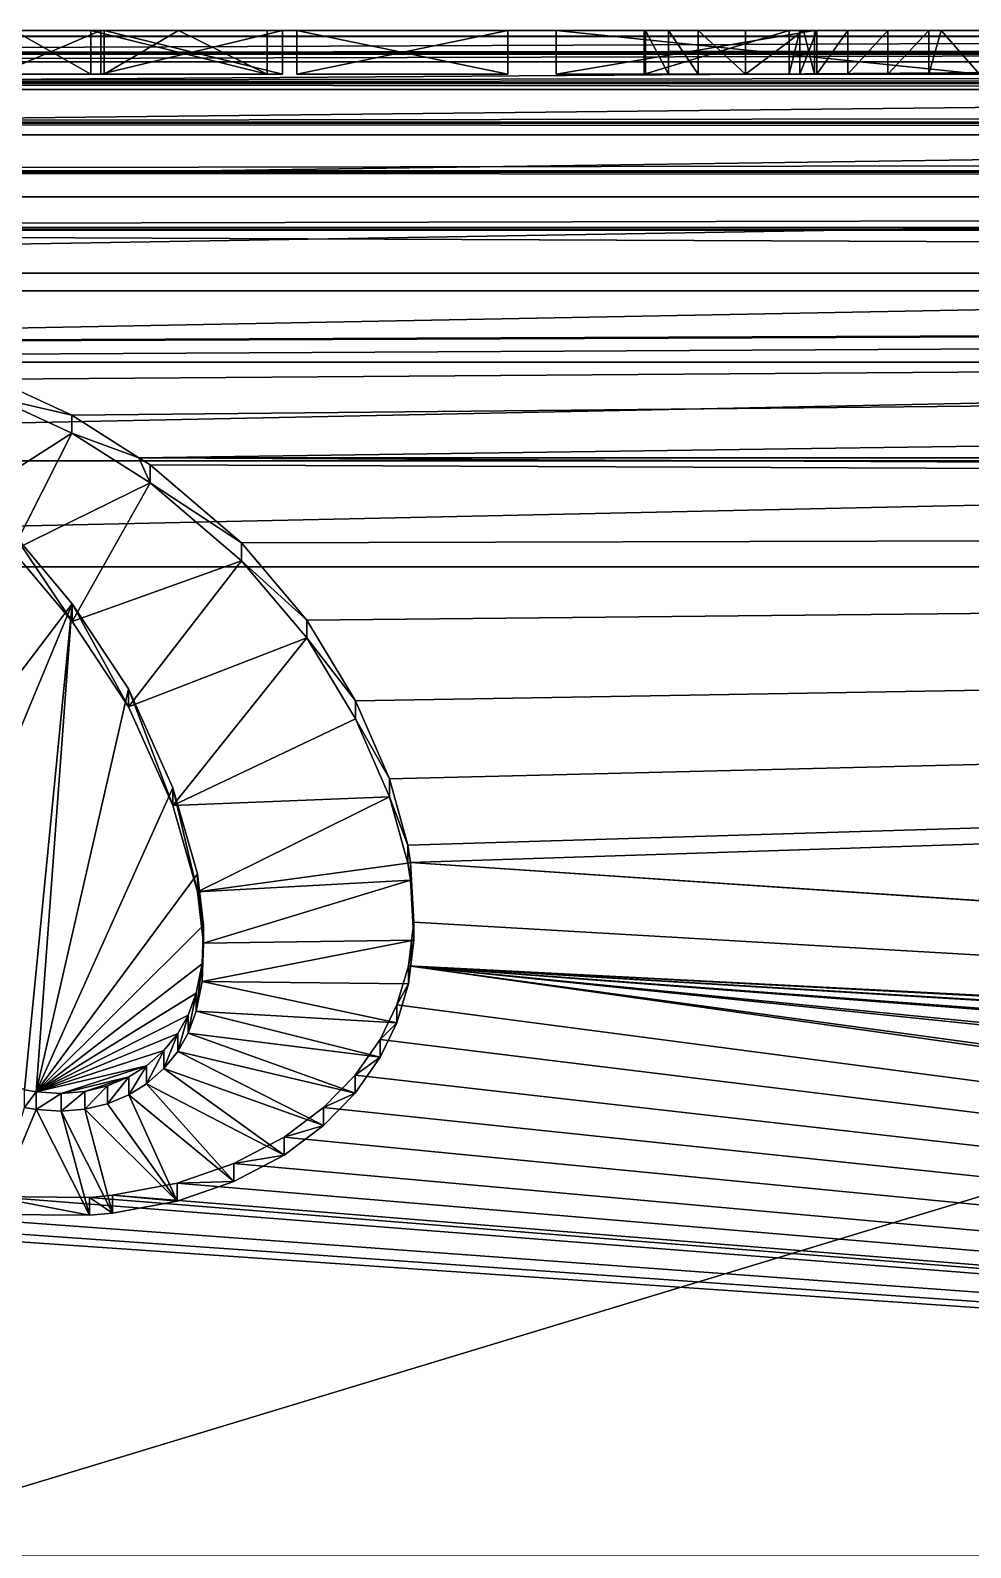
# Model space of a CAD drawing. Header units: metres. Extents: x 0 to 119, y 0 to 68.
# Drawn here: x 10.55 to 14.82, y 60.1 to 67 of the extents above; entities that cross this region are included whole.
import ezdxf

# ---------------------------------------------------------------- set-up
doc = ezdxf.new("R2010")
doc.units = ezdxf.units.M

msp = doc.modelspace()

# ---------------------------------------------------------------- linework, layer by layer
for points in [[(83.421097, 66.979347, 17.51034), (2.121098, 66.972885, 17.469748), (9.029355, 67, 17.797012)], [(83.421097, 66.970566, 17.470276), (2.121098, 66.972885, 17.469748), (83.421097, 66.979347, 17.51034)], [(83.421097, 66.970566, 17.470276), (2.121098, 66.972717, 17.467789), (2.121098, 66.972885, 17.469748)], [(2.121098, 66.892578, 17.151358), (2.121098, 66.972717, 17.467789), (83.421097, 66.970566, 17.470276)], [(83.421097, 66.917824, 17.229591), (2.121098, 66.892578, 17.151358), (83.421097, 66.970566, 17.470276)], [(21.378, 66.900002, 33.599998), (29.321098, 67, 33.5), (4.864197, 66.900002, 33.599998)], [(9.029355, 67, 33.5), (4.864197, 66.900002, 33.599998), (29.321098, 67, 33.5)], [(30.140114, 67, 19.16349), (30.357573, 67, 19.073416), (9.029355, 67, 17.797012)], [(11.623857, 67, 28.333239), (30.140114, 67, 19.16349), (9.029355, 67, 17.797012)], [(11.623857, 67, 28.333239), (9.029355, 67, 17.797012), (10.822873, 67, 28.333239)], [(10.822873, 67, 28.333239), (9.029355, 67, 17.797012), (9.992949, 67, 28.333239)], [(30.357573, 67, 19.073416), (30.586447, 67, 19.018467), (9.029355, 67, 17.797012)], [(9.029355, 67, 17.797012), (30.586447, 67, 19.018467), (30.821098, 67, 19)], [(9.029355, 67, 17.797012), (30.821098, 67, 19), (83.421097, 67, 17.797012)], [(13.339171, 67, 30.410288), (9.029355, 67, 33.5), (13.997875, 67, 30.410288)], [(13.997875, 67, 30.410288), (9.029355, 67, 33.5), (29.321098, 67, 33.5)], [(10.868348, 67, 30.410288), (9.92956, 67, 30.410288), (9.029355, 67, 33.5)], [(10.868348, 67, 30.410288), (9.029355, 67, 33.5), (11.693792, 67, 30.410288)], [(11.693792, 67, 30.410288), (9.029355, 67, 33.5), (13.339171, 67, 30.410288)], [(83.421097, 66.979347, 17.51034), (9.029355, 67, 17.797012), (83.421097, 67, 17.797012)], [(10.398779, 67, 29.742973), (9.92956, 67, 30.410288), (10.868348, 67, 30.410288)], [(10.822873, 67, 28.333239), (9.992949, 67, 28.333239), (10.471639, 67, 28.881525)], [(10.868348, 66.799995, 30.410288), (10.398779, 66.799995, 29.742973), (10.868348, 67, 30.410288)], [(10.868348, 67, 30.410288), (10.398779, 66.799995, 29.742973), (10.398779, 67, 29.742973)], [(10.471639, 67, 28.881525), (10.413594, 66.799995, 28.972132), (10.822873, 66.799995, 28.333239)], [(10.471639, 67, 28.881525), (10.822873, 66.799995, 28.333239), (10.822873, 67, 28.333239)], [(10.822873, 66.799995, 28.333239), (11.623857, 66.799995, 28.333239), (10.822873, 67, 28.333239)], [(10.822873, 67, 28.333239), (11.623857, 66.799995, 28.333239), (11.623857, 67, 28.333239)], [(11.693792, 66.799995, 30.410288), (10.868348, 66.799995, 30.410288), (11.693792, 67, 30.410288)], [(11.693792, 67, 30.410288), (10.868348, 66.799995, 30.410288), (10.868348, 67, 30.410288)], [(10.883849, 67, 29.339207), (11.693792, 67, 30.410288), (11.75856, 67, 29.876125)], [(10.883849, 67, 29.339207), (11.75856, 67, 29.876125), (11.22053, 67, 28.881525)], [(11.22053, 67, 28.881525), (11.623857, 66.799995, 28.333239), (10.883849, 66.799995, 29.339207)], [(11.22053, 67, 28.881525), (10.883849, 66.799995, 29.339207), (10.883849, 67, 29.339207)], [(10.883849, 66.799995, 29.339207), (11.693792, 66.799995, 30.410288), (10.883849, 67, 29.339207)], [(10.883849, 67, 29.339207), (11.693792, 66.799995, 30.410288), (11.693792, 67, 30.410288)], [(12.939196, 67, 28.820719), (11.623857, 67, 28.333239), (11.22053, 67, 28.881525)], [(12.939196, 67, 28.820719), (11.22053, 67, 28.881525), (14.063179, 67, 28.881525)], [(11.22053, 67, 28.881525), (11.75856, 67, 29.876125), (11.75856, 67, 29.429813)], [(11.22053, 67, 28.881525), (11.75856, 67, 29.429813), (14.063179, 67, 28.881525)], [(11.623857, 67, 28.333239), (11.623857, 66.799995, 28.333239), (11.22053, 67, 28.881525)], [(12.939196, 67, 28.333239), (11.623857, 67, 28.333239), (12.939196, 67, 28.820719)], [(12.939196, 67, 28.333239), (30.140114, 67, 19.16349), (11.623857, 67, 28.333239)], [(11.693792, 67, 30.410288), (13.339171, 67, 30.410288), (11.75856, 67, 29.876125)], [(14.063179, 67, 28.881525), (11.75856, 67, 29.429813), (12.718365, 67, 29.429813)], [(11.75856, 67, 29.876125), (13.339171, 67, 30.410288), (12.718365, 67, 29.876125)], [(11.75856, 66.799995, 29.876125), (11.75856, 66.799995, 29.429813), (11.75856, 67, 29.876125)], [(11.75856, 67, 29.876125), (11.75856, 66.799995, 29.429813), (11.75856, 67, 29.429813)], [(11.75856, 66.799995, 29.429813), (12.718365, 66.799995, 29.429813), (11.75856, 67, 29.429813)], [(11.75856, 67, 29.429813), (12.718365, 66.799995, 29.429813), (12.718365, 67, 29.429813)], [(12.718365, 66.799995, 29.876125), (11.75856, 66.799995, 29.876125), (12.718365, 67, 29.876125)], [(12.718365, 67, 29.876125), (11.75856, 66.799995, 29.876125), (11.75856, 67, 29.876125)], [(14.063179, 67, 28.881525), (12.718365, 67, 29.429813), (13.799911, 67, 29.201015)], [(13.339171, 67, 30.410288), (13.345312, 67, 30.371382), (12.718365, 67, 29.876125)], [(12.718365, 67, 29.876125), (13.345312, 67, 30.371382), (13.449039, 67, 29.91017)], [(12.718365, 67, 29.876125), (13.449039, 67, 29.91017), (12.718365, 67, 29.429813)], [(12.718365, 67, 29.429813), (13.449039, 67, 29.91017), (13.584463, 67, 29.557281)], [(12.718365, 67, 29.429813), (13.584463, 67, 29.557281), (13.799911, 67, 29.201015)], [(12.718365, 66.799995, 29.429813), (12.718365, 66.799995, 29.876125), (12.718365, 67, 29.429813)], [(12.718365, 67, 29.429813), (12.718365, 66.799995, 29.876125), (12.718365, 67, 29.876125)], [(14.063179, 67, 28.881525), (14.113285, 67, 28.820719), (12.939196, 67, 28.820719)], [(12.939196, 67, 28.333239), (14.867073, 67, 28.333239), (30.140114, 67, 19.16349)], [(14.113285, 66.799995, 28.820719), (12.939196, 66.799995, 28.820719), (14.113285, 67, 28.820719)], [(14.113285, 67, 28.820719), (12.939196, 66.799995, 28.820719), (12.939196, 67, 28.820719)], [(12.939196, 66.799995, 28.820719), (12.939196, 66.799995, 28.333239), (12.939196, 67, 28.820719)], [(12.939196, 67, 28.820719), (12.939196, 66.799995, 28.333239), (12.939196, 67, 28.333239)], [(12.939196, 66.799995, 28.333239), (14.867073, 66.799995, 28.333239), (12.939196, 67, 28.333239)], [(12.939196, 67, 28.333239), (14.867073, 66.799995, 28.333239), (14.867073, 67, 28.333239)], [(13.997875, 66.799995, 30.410288), (13.339171, 66.799995, 30.410288), (13.997875, 67, 30.410288)], [(13.997875, 67, 30.410288), (13.339171, 66.799995, 30.410288), (13.339171, 67, 30.410288)], [(13.345312, 66.799995, 30.371382), (13.345312, 67, 30.371382), (13.339171, 67, 30.410288)], [(13.345312, 66.799995, 30.371382), (13.339171, 67, 30.410288), (13.339171, 66.799995, 30.410288)], [(13.449039, 66.799995, 29.91017), (13.449039, 67, 29.91017), (13.345312, 67, 30.371382)], [(13.449039, 66.799995, 29.91017), (13.345312, 67, 30.371382), (13.345312, 66.799995, 30.371382)], [(13.584463, 66.799995, 29.557281), (13.584463, 67, 29.557281), (13.449039, 67, 29.91017)], [(13.584463, 66.799995, 29.557281), (13.449039, 67, 29.91017), (13.449039, 66.799995, 29.91017)], [(13.584463, 67, 29.557281), (13.584463, 66.799995, 29.557281), (13.799911, 66.799995, 29.201015)], [(13.799911, 66.799995, 29.201015), (13.799911, 67, 29.201015), (13.584463, 67, 29.557281)], [(14.113285, 66.799995, 28.820719), (14.063179, 67, 28.881525), (13.799911, 66.799995, 29.201015)], [(13.799911, 66.799995, 29.201015), (14.063179, 67, 28.881525), (13.799911, 67, 29.201015)], [(13.997875, 67, 30.410288), (29.321098, 67, 33.5), (14.045848, 67, 30.069244)], [(13.997875, 66.799995, 30.410288), (13.997875, 67, 30.410288), (14.045848, 67, 30.069244)], [(13.997875, 66.799995, 30.410288), (14.045848, 67, 30.069244), (14.045848, 66.799995, 30.069244)], [(14.045848, 67, 30.069244), (29.321098, 67, 33.5), (29.321098, 67, 28.881525)], [(14.045848, 67, 30.069244), (29.321098, 67, 28.881525), (14.12431, 67, 29.776907)], [(14.045848, 66.799995, 30.069244), (14.045848, 67, 30.069244), (14.12431, 67, 29.776907)], [(14.045848, 66.799995, 30.069244), (14.12431, 67, 29.776907), (14.12431, 66.799995, 29.776907)], [(14.113285, 66.799995, 28.820719), (14.113285, 67, 28.820719), (14.063179, 67, 28.881525)], [(14.12431, 67, 29.776907), (29.321098, 67, 28.881525), (14.68976, 67, 28.881525)], [(14.12431, 67, 29.776907), (14.68976, 67, 28.881525), (14.264138, 67, 29.448631)], [(14.12431, 66.799995, 29.776907), (14.12431, 67, 29.776907), (14.264138, 67, 29.448631)], [(14.12431, 66.799995, 29.776907), (14.264138, 67, 29.448631), (14.264138, 66.799995, 29.448631)], [(14.264138, 67, 29.448631), (14.68976, 67, 28.881525), (14.633335, 67, 28.932186)], [(14.264138, 67, 29.448631), (14.633335, 67, 28.932186), (14.447115, 67, 29.152138)], [(14.264138, 66.799995, 29.448631), (14.264138, 67, 29.448631), (14.447115, 67, 29.152138)], [(14.264138, 66.799995, 29.448631), (14.447115, 67, 29.152138), (14.447115, 66.799995, 29.152138)], [(14.447115, 66.799995, 29.152138), (14.447115, 67, 29.152138), (14.633335, 67, 28.932186)], [(14.447115, 66.799995, 29.152138), (14.633335, 67, 28.932186), (14.633335, 66.799995, 28.932186)], [(14.633335, 66.799995, 28.932186), (14.633335, 67, 28.932186), (14.68976, 67, 28.881525)], [(14.633335, 66.799995, 28.932186), (14.68976, 67, 28.881525), (14.86367, 66.799995, 28.725389)], [(14.68976, 67, 28.881525), (29.321098, 67, 28.881525), (14.86367, 67, 28.725389)], [(14.86367, 66.799995, 28.725389), (14.68976, 67, 28.881525), (14.86367, 67, 28.725389)], [(83.421097, 66.888939, 17.152763), (2.121098, 66.892578, 17.151358), (83.421097, 66.917824, 17.229591)], [(83.421097, 66.888939, 17.152763), (2.121098, 66.891609, 17.147547), (2.121098, 66.892578, 17.151358)], [(2.121098, 66.761261, 16.850426), (2.121098, 66.891609, 17.147547), (83.421097, 66.888939, 17.152763)], [(83.421097, 66.816689, 16.960558), (2.121098, 66.761261, 16.850426), (83.421097, 66.888939, 17.152763)], [(4.360739, 66.857452, 44), (21.881458, 66.857452, 44), (21.378, 66.900002, 44)], [(4.360739, 66.857452, 44), (21.378, 66.900002, 44), (4.864197, 66.900002, 44)], [(21.378, 66.900002, 33.599998), (4.864197, 66.900002, 33.599998), (21.378, 66.900002, 44)], [(21.378, 66.900002, 44), (4.864197, 66.900002, 33.599998), (4.864197, 66.900002, 44)], [(83.421097, 66.757271, 16.852674), (2.121098, 66.761261, 16.850426), (83.421097, 66.816689, 16.960558)], [(3.871564, 66.731018, 44), (22.370634, 66.731018, 44), (21.881458, 66.857452, 44)], [(3.871564, 66.731018, 44), (21.881458, 66.857452, 44), (4.360739, 66.857452, 44)], [(10.868348, 66.799995, 30.410288), (10.883849, 66.799995, 29.339207), (10.398779, 66.799995, 29.742973)], [(10.413594, 66.799995, 28.972132), (10.398779, 66.799995, 29.742973), (10.883849, 66.799995, 29.339207)], [(10.413594, 66.799995, 28.972132), (10.883849, 66.799995, 29.339207), (10.822873, 66.799995, 28.333239)], [(10.822873, 66.799995, 28.333239), (10.883849, 66.799995, 29.339207), (11.623857, 66.799995, 28.333239)], [(11.693792, 66.799995, 30.410288), (10.883849, 66.799995, 29.339207), (10.868348, 66.799995, 30.410288)], [(12.718365, 66.799995, 29.876125), (12.718365, 66.799995, 29.429813), (11.75856, 66.799995, 29.876125)], [(11.75856, 66.799995, 29.876125), (12.718365, 66.799995, 29.429813), (11.75856, 66.799995, 29.429813)], [(12.939196, 66.799995, 28.333239), (12.939196, 66.799995, 28.820719), (14.867073, 66.799995, 28.333239)], [(14.867073, 66.799995, 28.333239), (12.939196, 66.799995, 28.820719), (14.113285, 66.799995, 28.820719)], [(13.339171, 66.799995, 30.410288), (13.997875, 66.799995, 30.410288), (13.345312, 66.799995, 30.371382)], [(13.345312, 66.799995, 30.371382), (13.997875, 66.799995, 30.410288), (14.045848, 66.799995, 30.069244)], [(14.045848, 66.799995, 30.069244), (13.449039, 66.799995, 29.91017), (13.345312, 66.799995, 30.371382)], [(14.045848, 66.799995, 30.069244), (13.584463, 66.799995, 29.557281), (13.449039, 66.799995, 29.91017)], [(14.12431, 66.799995, 29.776907), (13.799911, 66.799995, 29.201015), (13.584463, 66.799995, 29.557281)], [(14.12431, 66.799995, 29.776907), (13.584463, 66.799995, 29.557281), (14.045848, 66.799995, 30.069244)], [(14.113285, 66.799995, 28.820719), (13.799911, 66.799995, 29.201015), (14.264138, 66.799995, 29.448631)], [(14.264138, 66.799995, 29.448631), (13.799911, 66.799995, 29.201015), (14.12431, 66.799995, 29.776907)], [(14.264138, 66.799995, 29.448631), (14.447115, 66.799995, 29.152138), (14.113285, 66.799995, 28.820719)], [(14.113285, 66.799995, 28.820719), (14.447115, 66.799995, 29.152138), (14.633335, 66.799995, 28.932186)], [(14.113285, 66.799995, 28.820719), (14.633335, 66.799995, 28.932186), (14.867073, 66.799995, 28.333239)], [(14.867073, 66.799995, 28.333239), (14.633335, 66.799995, 28.932186), (14.86367, 66.799995, 28.725389)], [(83.421097, 66.757271, 16.852674), (2.121098, 66.758896, 16.845026), (2.121098, 66.761261, 16.850426)], [(83.421097, 66.678032, 16.708799), (2.121098, 66.582497, 16.575058), (2.121098, 66.758896, 16.845026)], [(83.421097, 66.678032, 16.708799), (2.121098, 66.758896, 16.845026), (83.421097, 66.757271, 16.852674)], [(3.410541, 66.524292, 44), (22.831656, 66.524292, 44), (22.370634, 66.731018, 44)], [(3.410541, 66.524292, 44), (22.370634, 66.731018, 44), (3.871564, 66.731018, 44)], [(83.421097, 66.578995, 16.577765), (2.121098, 66.582497, 16.575058), (83.421097, 66.678032, 16.708799)], [(83.421097, 66.578995, 16.577765), (2.121098, 66.578194, 16.568474), (2.121098, 66.582497, 16.575058)], [(83.421097, 66.504723, 16.479513), (2.121098, 66.578194, 16.568474), (83.421097, 66.578995, 16.577765)], [(83.421097, 66.504723, 16.479513), (2.121098, 66.361092, 16.332676), (2.121098, 66.578194, 16.568474)], [(2.990749, 66.243118, 44), (23.251446, 66.243118, 44), (22.831656, 66.524292, 44)], [(2.990749, 66.243118, 44), (22.831656, 66.524292, 44), (3.410541, 66.524292, 44)], [(83.421097, 66.358711, 16.33514), (2.121098, 66.361092, 16.332676), (83.421097, 66.504723, 16.479513)], [(83.421097, 66.358711, 16.33514), (2.121098, 66.354431, 16.325443), (2.121098, 66.361092, 16.332676)], [(83.421097, 66.300339, 16.277435), (2.121098, 66.354431, 16.325443), (83.421097, 66.358711, 16.33514)], [(83.421097, 66.300339, 16.277435), (2.121098, 66.103027, 16.129808), (2.121098, 66.354431, 16.325443)], [(83.421097, 66.102104, 16.131102), (2.121098, 66.103027, 16.129808), (83.421097, 66.300339, 16.277435)], [(2.624098, 65.895485, 44), (23.618097, 65.895485, 44), (23.251446, 66.243118, 44)], [(2.624098, 65.895485, 44), (23.251446, 66.243118, 44), (2.990749, 66.243118, 44)], [(83.421097, 66.102104, 16.131102), (2.121098, 66.093719, 16.122562), (2.121098, 66.103027, 16.129808)], [(83.421097, 66.069107, 16.106743), (2.121098, 66.093719, 16.122562), (83.421097, 66.102104, 16.131102)], [(66.429298, 65.815788, 15.970955), (2.121098, 65.815788, 15.970955), (2.121098, 66.093719, 16.122562)], [(83.421097, 66.069107, 16.106743), (66.429298, 65.815788, 15.970955), (2.121098, 66.093719, 16.122562)], [(2.32099, 65.491249, 44), (23.921209, 65.491249, 44), (23.618097, 65.895485, 44)], [(2.32099, 65.491249, 44), (23.618097, 65.895485, 44), (2.624098, 65.895485, 44)], [(66.429298, 65.815788, 15.970955), (9.465281, 65.589226, 15.869737), (2.121098, 65.815788, 15.970955)], [(66.429298, 65.815788, 15.970955), (9.596497, 65.584343, 15.867554), (9.465281, 65.589226, 15.869737)], [(10.008261, 65.525642, 15.841333), (9.596497, 65.584343, 15.867554), (66.429298, 65.815788, 15.970955)], [(10.381434, 65.413834, 15.791383), (10.008261, 65.525642, 15.841333), (66.429298, 65.815788, 15.970955)], [(66.429298, 65.815788, 15.970955), (10.735929, 65.249786, 15.718093), (10.381434, 65.413834, 15.791383)], [(66.429298, 65.815788, 15.970955), (11.040807, 65.056313, 15.631657), (10.735929, 65.249786, 15.718093)], [(66.429298, 65.056313, 15.631657), (11.040807, 65.056313, 15.631657), (66.429298, 65.815788, 15.970955)], [(2.090014, 65.041885, 44), (24.152184, 65.041885, 44), (23.921209, 65.491249, 44)], [(2.090014, 65.041885, 44), (23.921209, 65.491249, 44), (2.32099, 65.491249, 44)], [(10.735929, 65.249786, 15.718093), (10.381434, 65.332253, 15.973989), (10.381434, 65.413834, 15.791383)], [(10.235399, 64.848366, 15.757807), (10.381434, 65.332253, 15.973989), (10.735929, 65.168213, 15.900698)], [(10.735929, 65.249786, 15.718093), (10.735929, 65.168213, 15.900698), (10.381434, 65.332253, 15.973989)], [(11.040807, 65.056313, 15.631657), (10.735929, 65.168213, 15.900698), (10.735929, 65.249786, 15.718093)], [(10.235399, 64.848366, 15.757807), (10.735929, 65.168213, 15.900698), (10.467052, 64.634651, 15.662334)], [(10.467052, 64.634651, 15.662334), (10.735929, 65.168213, 15.900698), (11.092014, 64.94223, 15.799746)], [(11.040807, 65.056313, 15.631657), (11.092014, 64.94223, 15.799746), (10.735929, 65.168213, 15.900698)], [(1.937728, 64.560127, 44), (24.30447, 64.560127, 44), (24.152184, 65.041885, 44)], [(1.937728, 64.560127, 44), (24.152184, 65.041885, 44), (2.090014, 65.041885, 44)], [(11.040807, 65.056313, 15.631657), (61.574043, 64.803192, 15.518578), (11.092014, 65.023819, 15.617141)], [(66.429298, 65.056313, 15.631657), (61.574043, 64.803192, 15.518578), (11.040807, 65.056313, 15.631657)], [(11.092014, 65.023819, 15.617141), (11.092014, 64.94223, 15.799746), (11.040807, 65.056313, 15.631657)], [(11.092014, 65.023819, 15.617141), (61.574043, 64.803192, 15.518578), (11.508127, 64.669487, 15.458845)], [(11.092014, 64.94223, 15.799746), (11.092014, 65.023819, 15.617141), (11.508127, 64.669487, 15.458845)], [(10.467052, 64.634651, 15.662334), (11.092014, 64.94223, 15.799746), (10.737859, 64.310783, 15.517645)], [(10.737859, 64.310783, 15.517645), (11.092014, 64.94223, 15.799746), (11.508127, 64.587906, 15.641451)], [(11.092014, 64.94223, 15.799746), (11.508127, 64.669487, 15.458845), (11.508127, 64.587906, 15.641451)], [(61.574043, 64.803192, 15.518578), (11.804089, 64.318237, 15.301926), (11.508127, 64.669487, 15.458845)], [(61.574043, 64.803192, 15.518578), (12.025978, 63.950264, 15.137533), (11.804089, 64.318237, 15.301926)], [(12.180837, 63.595631, 14.979101), (12.025978, 63.950264, 15.137533), (61.574043, 64.803192, 15.518578)], [(12.264416, 63.293896, 14.844301), (12.180837, 63.595631, 14.979101), (61.574043, 64.803192, 15.518578)], [(12.264416, 63.293896, 14.844301), (61.574043, 64.803192, 15.518578), (12.276782, 63.216114, 14.80955)], [(12.276782, 63.216114, 14.80955), (61.574043, 64.803192, 15.518578), (41.998653, 61.216206, 13.916095)], [(10.737859, 64.392357, 15.335039), (9.520538, 62.788456, 14.618497), (10.467052, 64.716232, 15.479728)], [(10.737859, 64.310783, 15.517645), (10.737859, 64.392357, 15.335039), (10.467052, 64.716232, 15.479728)], [(10.737859, 64.310783, 15.517645), (10.467052, 64.716232, 15.479728), (10.467052, 64.634651, 15.662334)], [(11.508127, 64.587906, 15.641451), (11.508127, 64.669487, 15.458845), (11.804089, 64.318237, 15.301926)], [(0.294629, 57.27597, 44), (25.947569, 57.27597, 44), (24.30447, 64.560127, 44)], [(0.294629, 57.27597, 44), (24.30447, 64.560127, 44), (1.937728, 64.560127, 44)], [(10.737859, 64.310783, 15.517645), (11.508127, 64.587906, 15.641451), (10.993052, 63.924023, 15.344862)], [(10.993052, 63.924023, 15.344862), (11.508127, 64.587906, 15.641451), (11.804089, 64.236664, 15.484531)], [(11.508127, 64.587906, 15.641451), (11.804089, 64.318237, 15.301926), (11.804089, 64.236664, 15.484531)], [(10.737859, 64.392357, 15.335039), (9.933769, 62.45821, 14.470958), (9.520538, 62.788456, 14.618497)], [(10.521505, 62.182034, 14.347578), (9.933769, 62.45821, 14.470958), (10.737859, 64.392357, 15.335039)], [(10.521505, 62.182034, 14.347578), (10.737859, 64.392357, 15.335039), (10.573428, 62.173096, 14.343585)], [(10.573428, 62.173096, 14.343585), (10.737859, 64.392357, 15.335039), (10.993052, 64.005608, 15.162256)], [(10.993052, 63.924023, 15.344862), (10.993052, 64.005608, 15.162256), (10.737859, 64.392357, 15.335039)], [(10.993052, 63.924023, 15.344862), (10.737859, 64.392357, 15.335039), (10.737859, 64.310783, 15.517645)], [(11.804089, 64.236664, 15.484531), (11.804089, 64.318237, 15.301926), (12.025978, 63.950264, 15.137533)], [(10.993052, 63.924023, 15.344862), (11.804089, 64.236664, 15.484531), (11.196054, 63.473927, 15.143781)], [(11.196054, 63.473927, 15.143781), (11.804089, 64.236664, 15.484531), (12.025978, 63.868687, 15.320138)], [(11.804089, 64.236664, 15.484531), (12.025978, 63.950264, 15.137533), (12.025978, 63.868687, 15.320138)], [(10.573428, 62.173096, 14.343585), (10.993052, 64.005608, 15.162256), (11.196054, 63.555508, 14.961176)], [(11.196054, 63.473927, 15.143781), (11.196054, 63.555508, 14.961176), (10.993052, 64.005608, 15.162256)], [(11.196054, 63.473927, 15.143781), (10.993052, 64.005608, 15.162256), (10.993052, 63.924023, 15.344862)], [(12.025978, 63.868687, 15.320138), (12.025978, 63.950264, 15.137533), (12.180837, 63.595631, 14.979101)], [(11.196054, 63.473927, 15.143781), (12.025978, 63.868687, 15.320138), (12.180837, 63.514053, 15.161707)], [(12.025978, 63.868687, 15.320138), (12.180837, 63.595631, 14.979101), (12.180837, 63.514053, 15.161707)], [(11.196054, 63.555508, 14.961176), (11.307627, 63.163361, 14.785986), (10.573428, 62.173096, 14.343585)], [(11.307627, 63.081787, 14.968593), (11.307627, 63.163361, 14.785986), (11.196054, 63.555508, 14.961176)], [(11.307627, 63.081787, 14.968593), (11.196054, 63.555508, 14.961176), (11.196054, 63.473927, 15.143781)], [(12.180837, 63.514053, 15.161707), (12.180837, 63.595631, 14.979101), (12.264416, 63.293896, 14.844301)], [(12.180837, 63.514053, 15.161707), (11.307627, 63.081787, 14.968593), (11.196054, 63.473927, 15.143781)], [(12.180837, 63.514053, 15.161707), (12.264416, 63.212315, 15.026907), (11.307627, 63.081787, 14.968593)], [(12.180837, 63.514053, 15.161707), (12.264416, 63.293896, 14.844301), (12.264416, 63.212315, 15.026907)], [(12.264416, 63.212315, 15.026907), (12.264416, 63.293896, 14.844301), (12.276782, 63.216114, 14.80955)], [(11.307627, 63.081787, 14.968593), (12.264416, 63.212315, 15.026907), (12.276782, 63.134529, 14.992156)], [(12.264416, 63.212315, 15.026907), (12.276782, 63.216114, 14.80955), (12.276782, 63.134529, 14.992156)], [(12.276782, 63.216114, 14.80955), (41.998653, 61.216206, 13.916095), (12.291273, 62.944427, 14.688175)], [(12.276782, 63.134529, 14.992156), (12.276782, 63.216114, 14.80955), (12.291273, 62.944427, 14.688175)], [(10.573428, 62.173096, 14.343585), (11.307627, 63.163361, 14.785986), (11.335429, 62.930748, 14.682065)], [(11.335429, 62.849163, 14.86467), (11.335429, 62.930748, 14.682065), (11.307627, 63.163361, 14.785986)], [(11.335429, 62.849163, 14.86467), (11.307627, 63.163361, 14.785986), (11.307627, 63.081787, 14.968593)], [(11.307627, 63.081787, 14.968593), (12.276782, 63.134529, 14.992156), (11.335429, 62.849163, 14.86467)], [(11.335429, 62.849163, 14.86467), (12.276782, 63.134529, 14.992156), (12.291273, 62.862843, 14.870782)], [(12.276782, 63.134529, 14.992156), (12.291273, 62.944427, 14.688175), (12.291273, 62.862843, 14.870782)], [(12.291273, 62.944427, 14.688175), (41.945335, 61.218307, 13.917033), (12.26737, 62.744759, 14.598976)], [(12.291273, 62.862843, 14.870782), (12.291273, 62.944427, 14.688175), (12.26737, 62.744759, 14.598976)], [(12.291273, 62.944427, 14.688175), (41.998653, 61.216206, 13.916095), (41.945335, 61.218307, 13.917033)], [(10.573428, 62.173096, 14.343585), (11.335429, 62.930748, 14.682065), (11.328835, 62.755241, 14.603659)], [(11.328835, 62.673664, 14.786263), (11.328835, 62.755241, 14.603659), (11.335429, 62.930748, 14.682065)], [(11.328835, 62.673664, 14.786263), (11.335429, 62.930748, 14.682065), (11.335429, 62.849163, 14.86467)], [(11.335429, 62.849163, 14.86467), (12.291273, 62.862843, 14.870782), (11.328835, 62.673664, 14.786263)], [(11.328835, 62.673664, 14.786263), (12.291273, 62.862843, 14.870782), (12.26737, 62.663181, 14.781582)], [(12.291273, 62.862843, 14.870782), (12.26737, 62.744759, 14.598976), (12.26737, 62.663181, 14.781582)], [(11.328835, 62.755241, 14.603659), (11.301666, 62.620468, 14.543448), (10.573428, 62.173096, 14.343585)], [(11.301666, 62.538891, 14.726055), (11.301666, 62.620468, 14.543448), (11.328835, 62.755241, 14.603659)], [(11.301666, 62.538891, 14.726055), (11.328835, 62.755241, 14.603659), (11.328835, 62.673664, 14.786263)], [(31.289429, 60.060982, 13.4), (12.214313, 62.567749, 14.519897), (12.26737, 62.744759, 14.598976)], [(12.26737, 62.663181, 14.781582), (12.26737, 62.744759, 14.598976), (12.214313, 62.567749, 14.519897)], [(39.771214, 61.296406, 13.951925), (37.754204, 61.231323, 13.922849), (12.26737, 62.744759, 14.598976)], [(12.26737, 62.744759, 14.598976), (37.754204, 61.231323, 13.922849), (37.597332, 61.214966, 13.915542)], [(37.597332, 61.214966, 13.915542), (35.642056, 61.011086, 13.824459), (12.26737, 62.744759, 14.598976)], [(12.26737, 62.744759, 14.598976), (35.642056, 61.011086, 13.824459), (35.435375, 60.97443, 13.808083)], [(12.26737, 62.744759, 14.598976), (35.435375, 60.97443, 13.808083), (33.551083, 60.64024, 13.658782)], [(33.551083, 60.64024, 13.658782), (33.296959, 60.576115, 13.630135), (12.26737, 62.744759, 14.598976)], [(12.26737, 62.744759, 14.598976), (33.296959, 60.576115, 13.630135), (31.492022, 60.120674, 13.426668)], [(12.26737, 62.744759, 14.598976), (31.492022, 60.120674, 13.426668), (31.289429, 60.060982, 13.4)], [(12.26737, 62.744759, 14.598976), (41.945335, 61.218307, 13.917033), (39.876701, 61.299812, 13.953446)], [(12.26737, 62.744759, 14.598976), (39.876701, 61.299812, 13.953446), (39.771214, 61.296406, 13.951925)], [(12.214313, 62.486172, 14.702502), (11.301666, 62.538891, 14.726055), (11.328835, 62.673664, 14.786263)], [(11.328835, 62.673664, 14.786263), (12.26737, 62.663181, 14.781582), (12.214313, 62.486172, 14.702502)], [(12.26737, 62.663181, 14.781582), (12.214313, 62.567749, 14.519897), (12.214313, 62.486172, 14.702502)], [(10.573428, 62.173096, 14.343585), (11.301666, 62.620468, 14.543448), (11.2653, 62.521435, 14.499204)], [(11.2653, 62.43985, 14.681809), (11.2653, 62.521435, 14.499204), (11.301666, 62.620468, 14.543448)], [(11.2653, 62.43985, 14.681809), (11.301666, 62.620468, 14.543448), (11.301666, 62.538891, 14.726055)], [(10.573428, 62.173096, 14.343585), (11.2653, 62.521435, 14.499204), (11.218339, 62.438129, 14.461987)], [(11.218339, 62.356552, 14.644594), (11.218339, 62.438129, 14.461987), (11.2653, 62.521435, 14.499204)], [(11.218339, 62.356552, 14.644594), (11.2653, 62.521435, 14.499204), (11.2653, 62.43985, 14.681809)], [(12.138288, 62.329445, 14.632485), (11.2653, 62.43985, 14.681809), (11.301666, 62.538891, 14.726055)], [(12.138288, 62.329445, 14.632485), (11.301666, 62.538891, 14.726055), (12.214313, 62.486172, 14.702502)], [(31.289429, 60.060982, 13.4), (12.138288, 62.411026, 14.44988), (12.214313, 62.567749, 14.519897)], [(12.214313, 62.486172, 14.702502), (12.214313, 62.567749, 14.519897), (12.138288, 62.411026, 14.44988)], [(12.214313, 62.486172, 14.702502), (12.138288, 62.411026, 14.44988), (12.138288, 62.329445, 14.632485)], [(11.154857, 62.360218, 14.427181), (10.573428, 62.173096, 14.343585), (11.218339, 62.438129, 14.461987)], [(11.154857, 62.278641, 14.609788), (11.154857, 62.360218, 14.427181), (11.218339, 62.438129, 14.461987)], [(11.154857, 62.278641, 14.609788), (11.218339, 62.438129, 14.461987), (11.218339, 62.356552, 14.644594)], [(12.025165, 62.167057, 14.559937), (11.218339, 62.356552, 14.644594), (11.2653, 62.43985, 14.681809)], [(12.025165, 62.167057, 14.559937), (11.2653, 62.43985, 14.681809), (12.138288, 62.329445, 14.632485)], [(12.025165, 62.248634, 14.377333), (12.138288, 62.411026, 14.44988), (31.289429, 60.060982, 13.4)], [(12.138288, 62.329445, 14.632485), (12.138288, 62.411026, 14.44988), (12.025165, 62.248634, 14.377333)], [(11.075556, 62.290905, 14.396214), (10.573428, 62.173096, 14.343585), (11.154857, 62.360218, 14.427181)], [(11.075556, 62.209324, 14.578821), (11.075556, 62.290905, 14.396214), (11.154857, 62.360218, 14.427181)], [(11.075556, 62.209324, 14.578821), (11.154857, 62.360218, 14.427181), (11.154857, 62.278641, 14.609788)], [(11.88098, 62.019238, 14.4939), (11.154857, 62.278641, 14.609788), (11.218339, 62.356552, 14.644594)], [(11.88098, 62.019238, 14.4939), (11.218339, 62.356552, 14.644594), (12.025165, 62.167057, 14.559937)], [(12.138288, 62.329445, 14.632485), (12.025165, 62.248634, 14.377333), (12.025165, 62.167057, 14.559937)], [(11.075556, 62.290905, 14.396214), (10.688193, 62.165424, 14.340158), (10.573428, 62.173096, 14.343585)], [(10.995075, 62.24062, 14.373752), (10.688193, 62.165424, 14.340158), (11.075556, 62.290905, 14.396214)], [(10.995075, 62.159039, 14.556356), (10.995075, 62.24062, 14.373752), (11.075556, 62.290905, 14.396214)], [(10.995075, 62.159039, 14.556356), (11.075556, 62.290905, 14.396214), (11.075556, 62.209324, 14.578821)], [(11.700949, 61.884941, 14.433903), (11.075556, 62.209324, 14.578821), (11.154857, 62.278641, 14.609788)], [(11.700949, 61.884941, 14.433903), (11.154857, 62.278641, 14.609788), (11.88098, 62.019238, 14.4939)], [(31.289429, 60.060982, 13.4), (11.88098, 62.100815, 14.311294), (12.025165, 62.248634, 14.377333)], [(12.025165, 62.167057, 14.559937), (12.025165, 62.248634, 14.377333), (11.88098, 62.100815, 14.311294)], [(10.521505, 62.100456, 14.530185), (10.521505, 62.182034, 14.347578), (10.573428, 62.173096, 14.343585)], [(10.995075, 62.24062, 14.373752), (10.795857, 62.174484, 14.344205), (10.688193, 62.165424, 14.340158)], [(10.688193, 62.083847, 14.522764), (10.688193, 62.165424, 14.340158), (10.795857, 62.174484, 14.344205)], [(10.688193, 62.083847, 14.522764), (10.795857, 62.174484, 14.344205), (10.795857, 62.092903, 14.526811)], [(10.89827, 62.199535, 14.355398), (10.795857, 62.174484, 14.344205), (10.995075, 62.24062, 14.373752)], [(10.795857, 62.092903, 14.526811), (10.795857, 62.174484, 14.344205), (10.89827, 62.199535, 14.355398)], [(10.795857, 62.092903, 14.526811), (10.89827, 62.199535, 14.355398), (10.89827, 62.117962, 14.538004)], [(10.89827, 62.117962, 14.538004), (10.89827, 62.199535, 14.355398), (10.995075, 62.24062, 14.373752)], [(10.89827, 62.117962, 14.538004), (10.995075, 62.24062, 14.373752), (10.995075, 62.159039, 14.556356)], [(11.473505, 61.765015, 14.380325), (10.995075, 62.159039, 14.556356), (11.075556, 62.209324, 14.578821)], [(11.473505, 61.765015, 14.380325), (11.075556, 62.209324, 14.578821), (11.700949, 61.884941, 14.433903)], [(10.521505, 62.100456, 14.530185), (10.573428, 62.173096, 14.343585), (10.573428, 62.091518, 14.526191)], [(10.573428, 62.091518, 14.526191), (10.573428, 62.173096, 14.343585), (10.688193, 62.165424, 14.340158)], [(10.573428, 62.091518, 14.526191), (10.688193, 62.165424, 14.340158), (10.688193, 62.083847, 14.522764)], [(10.795857, 62.092903, 14.526811), (10.89827, 62.117962, 14.538004), (11.215757, 61.675861, 14.340497)], [(11.215757, 61.675861, 14.340497), (10.89827, 62.117962, 14.538004), (10.995075, 62.159039, 14.556356)], [(11.215757, 61.675861, 14.340497), (10.995075, 62.159039, 14.556356), (11.473505, 61.765015, 14.380325)], [(12.025165, 62.167057, 14.559937), (11.88098, 62.100815, 14.311294), (11.88098, 62.019238, 14.4939)], [(10.37389, 61.614922, 14.313273), (10.521505, 62.100456, 14.530185), (10.573428, 62.091518, 14.526191)], [(10.37389, 61.614922, 14.313273), (10.573428, 62.091518, 14.526191), (10.815718, 61.611019, 14.31153)], [(10.815718, 61.611019, 14.31153), (10.573428, 62.091518, 14.526191), (10.688193, 62.083847, 14.522764)], [(10.920405, 61.620392, 14.315717), (10.688193, 62.083847, 14.522764), (10.795857, 62.092903, 14.526811)], [(10.815718, 61.611019, 14.31153), (10.688193, 62.083847, 14.522764), (10.920405, 61.620392, 14.315717)], [(10.920405, 61.620392, 14.315717), (10.795857, 62.092903, 14.526811), (11.215757, 61.675861, 14.340497)], [(31.289429, 60.060982, 13.4), (11.700949, 61.966518, 14.251297), (11.88098, 62.100815, 14.311294)], [(11.88098, 62.019238, 14.4939), (11.88098, 62.100815, 14.311294), (11.700949, 61.966518, 14.251297)], [(11.88098, 62.019238, 14.4939), (11.700949, 61.966518, 14.251297), (11.700949, 61.884941, 14.433903)], [(11.473505, 61.846592, 14.197721), (11.700949, 61.966518, 14.251297), (31.289429, 60.060982, 13.4)], [(11.700949, 61.884941, 14.433903), (11.700949, 61.966518, 14.251297), (11.473505, 61.846592, 14.197721)], [(11.215757, 61.757439, 14.15789), (11.473505, 61.846592, 14.197721), (31.289429, 60.060982, 13.4)], [(11.473505, 61.765015, 14.380325), (11.473505, 61.846592, 14.197721), (11.215757, 61.757439, 14.15789)], [(11.700949, 61.884941, 14.433903), (11.473505, 61.846592, 14.197721), (11.473505, 61.765015, 14.380325)], [(31.289429, 60.060982, 13.4), (7.42339, 61.741482, 14.150761), (7.590767, 61.791946, 14.173306)], [(7.590767, 61.791946, 14.173306), (10.37389, 61.696503, 14.130667), (31.289429, 60.060982, 13.4)], [(11.473505, 61.765015, 14.380325), (11.215757, 61.757439, 14.15789), (11.215757, 61.675861, 14.340497)], [(2.121098, 60.060982, 13.4), (7.235441, 61.714283, 14.138611), (31.289429, 60.060982, 13.4)], [(31.289429, 60.060982, 13.4), (7.235441, 61.714283, 14.138611), (7.42339, 61.741482, 14.150761)], [(31.289429, 60.060982, 13.4), (10.37389, 61.696503, 14.130667), (10.815718, 61.6926, 14.128923)], [(10.815718, 61.611019, 14.31153), (10.815718, 61.6926, 14.128923), (10.37389, 61.696503, 14.130667)], [(10.815718, 61.611019, 14.31153), (10.37389, 61.696503, 14.130667), (10.37389, 61.614922, 14.313273)], [(31.289429, 60.060982, 13.4), (10.815718, 61.6926, 14.128923), (10.920405, 61.701973, 14.133111)], [(10.920405, 61.620392, 14.315717), (10.920405, 61.701973, 14.133111), (10.815718, 61.6926, 14.128923)], [(10.920405, 61.620392, 14.315717), (10.815718, 61.6926, 14.128923), (10.815718, 61.611019, 14.31153)], [(11.215757, 61.757439, 14.15789), (31.289429, 60.060982, 13.4), (10.920405, 61.701973, 14.133111)], [(11.215757, 61.675861, 14.340497), (11.215757, 61.757439, 14.15789), (10.920405, 61.701973, 14.133111)], [(11.215757, 61.675861, 14.340497), (10.920405, 61.701973, 14.133111), (10.920405, 61.620392, 14.315717)]]:
    msp.add_3dface(points)

doc.saveas('drawing.dxf')
